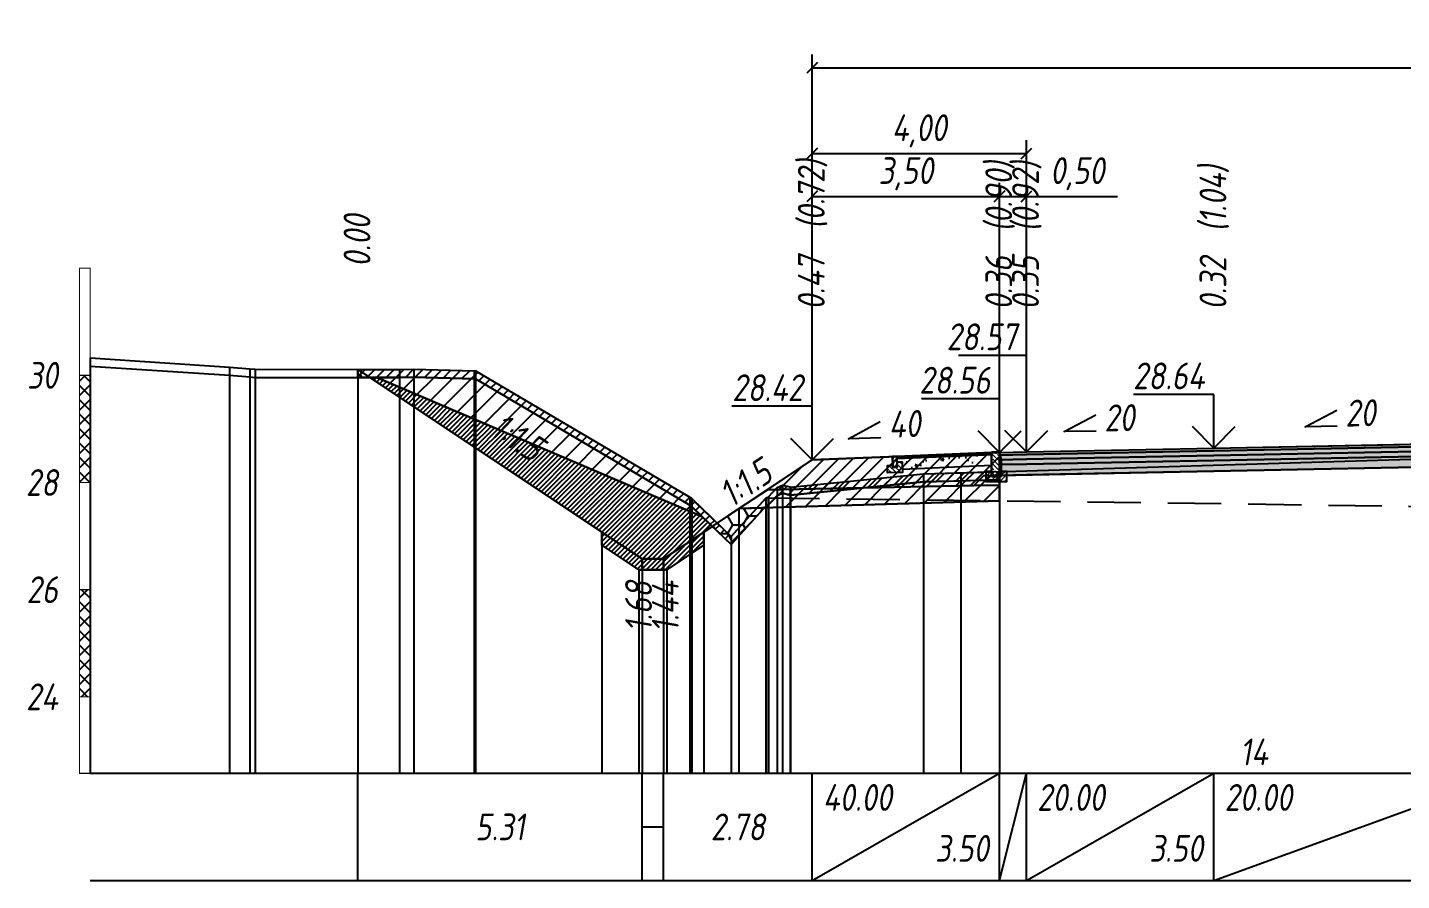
# Model space of a CAD drawing. Extents: x -717 to 1451, y -133302 to 233.
# Drawn here: x -328.8 to -200.5, y -108583.1 to -108503.5 of the extents above; entities that cross this region are included whole.
import ezdxf
from ezdxf.enums import TextEntityAlignment as Align

# ---------------------------------------------------------------- set-up
doc = ezdxf.new("R2010")
doc.units = 0
doc.linetypes.add('штриховая', pattern=[0.75, 0.5, -0.25])
for name, color, linetype in [('Интерполированный поперечник', 2, 'Continuous'), ('КОД_399', 252, 'Continuous'), ('Код_514', 1, 'Continuous'), ('Контур_0', 7, 'Continuous'), ('Контур_2521', 7, 'Continuous'), ('Контур_2564', 7, 'Continuous'), ('Контур_2660', 7, 'Continuous'), ('Контур_2665', 7, 'Continuous'), ('Контур_400', 7, 'Continuous'), ('Контур_508', 7, 'Continuous'), ('Контур_512', 7, 'Continuous'), ('Контур_513', 7, 'Continuous'), ('Контур_818', 7, 'Continuous'), ('Красный поперечник', 1, 'Continuous'), ('Линейка абсолютных высот', 7, 'Continuous'), ('Объём_2501', 7, 'Continuous'), ('Объём_2564', 7, 'Continuous'), ('Объём_2650', 7, 'Continuous'), ('Объём_2660', 7, 'Continuous'), ('Объём_2661', 7, 'Continuous'), ('Объём_2663', 7, 'Continuous'), ('Объём_2664', 7, 'Continuous'), ('Объём_2665', 7, 'Continuous'), ('Объём_2666', 7, 'Continuous'), ('Откосы', 7, 'Continuous'), ('Отметки покрытия', 7, 'Continuous'), ('Рабочие отметки', 7, 'Continuous'), ('Рабочие отметки доп.', 7, 'Continuous'), ('Слои выравнивания', 7, 'Continuous'), ('Таблица', 7, 'Continuous'), ('Уклоны проезжей части', 7, 'Continuous'), ('Черный поперечник', 3, 'Continuous')]:
    doc.layers.add(name, color=color, linetype=linetype)
for name, color, linetype, true_color in [('Контур_2540', 2, 'Continuous', 0xffff00), ('Контур_2560', 2, 'Continuous', 0xffff00), ('Контур_2561', 7, 'Continuous', 0xff8040), ('Контур_2562', 3, 'Continuous', 0x00ff00), ('Контур_2563', 7, 'Continuous', 0xff8000), ('Контур_2570', 7, 'Continuous', 0x80ff00), ('Контур_2583', 3, 'Continuous', 0x00ff00), ('Контур_2584', 3, 'Continuous', 0x00ff00), ('Контур_2725', 7, 'Continuous', 0x323232), ('Контур_2736', 4, 'Continuous', 0x00ffff), ('Контур_2737', 4, 'Continuous', 0x00ffff), ('Контур_2738', 4, 'Continuous', 0x00ffff), ('Контур_2739', 4, 'Continuous', 0x00ffff), ('Контур_2741', 4, 'Continuous', 0x00ffff), ('Контур_2742', 4, 'Continuous', 0x00ffff), ('Контур_2743', 4, 'Continuous', 0x00ffff), ('Контур_2744', 7, 'Continuous', 0xa4ffff), ('Контур_2745', 7, 'Continuous', 0xa4ffff), ('Контур_2747', 4, 'Continuous', 0x00ffff), ('Контур_2748', 4, 'Continuous', 0x00ffff), ('Контур_2749', 4, 'Continuous', 0x00ffff), ('Контур_2750', 4, 'Continuous', 0x00ffff), ('Контур_2751', 4, 'Continuous', 0x00ffff), ('Контур_2752', 4, 'Continuous', 0x00ffff), ('Контур_2760', 7, 'Continuous', 0x323232), ('Контур_2761', 7, 'Continuous', 0x323232), ('Контур_2762', 7, 'Continuous', 0x323232), ('Контур_2763', 7, 'Continuous', 0x323232), ('Контур_402', 7, 'Continuous', 0xff6464), ('Контур_703', 4, 'Continuous', 0x00ffff), ('Контур_705', 4, 'Continuous', 0x00ffff), ('Контур_707', 4, 'Continuous', 0x00ffff), ('Контур_720', 131, 'Continuous', 0xaaffff), ('Объём_2520', 7, 'Continuous', 0x80ffff), ('Объём_2540', 2, 'Continuous', 0xffff00), ('Объём_2560', 2, 'Continuous', 0xffff00), ('Объём_2561', 7, 'Continuous', 0xff8040), ('Объём_2562', 3, 'Continuous', 0x00ff00), ('Объём_2563', 7, 'Continuous', 0xff8000), ('Объём_2570', 7, 'Continuous', 0x80ff00), ('Объём_2583', 3, 'Continuous', 0x00ff00), ('Объём_2584', 3, 'Continuous', 0x00ff00), ('Объём_2594', 3, 'Continuous', 0x00ff00), ('Объём_2598', 3, 'Continuous', 0x00ff00), ('Объём_2600', 7, 'Continuous', 0x808000), ('Объём_2620', 2, 'Continuous', 0xffff00), ('Объём_2746', 2, 'Continuous', 0xffff00)]:
    doc.layers.add(name, color=color, linetype=linetype, true_color=true_color)
doc.styles.get("Standard").update_dxf_attribs({"font": 'txt', "height": 2.5})
doc.styles.add('М', font='romand.shx', dxfattribs={"width": 0.8, "oblique": 10, "height": 2.5})
doc.dimstyles.new('ISO-25', dxfattribs={"dimtxt": 2.5, "dimasz": 2.5, "dimexe": 1.25, "dimexo": 0.625, "dimtad": 1, "dimtxsty": 'Standard', "dimcen": 2.5, "dimadec": 0, "dimazin": 0, "dimtfac": 1, "dimtmove": 0, "dimatfit": 3, "dimfxl": 1, "dimarcsym": 0})
pattern_1 = [(45.0000013, (-402.9053, 64.8836), (-0.6735192404, 0.673519211), []), (135.0000003, (-402.9053, 64.8836), (-0.673519222, -0.67351923), [])]
pattern_2 = [(45, (-402.9053, 64.8836), (-0.898025612, 0.898025612), [])]
pattern_3 = [(0, (-402.9053, 64.8836), (1.42875, 0.8248891935), [0.9525, -1.905]), (120, (-402.9053, 64.8836), (-1.428749997, 0.824889199), [0.9525, -1.905]), (60, (-402.9053, 64.8836), (3e-09, 1.6497783924), [-1.905, 0.9525])]

# ---------------------------------------------------------------- blocks, each defined once
blk = doc.blocks.new('_Oblique')
at = {"color": 0, "linetype": 'ByBlock', "lineweight": -2}
blk.add_line((-0.5, -0.5), (0.5, 0.5), dxfattribs=at)
blk = doc.blocks.new('*D2209')
at = {"color": 0, "lineweight": -2, "transparency": 16777216}
for p, q in [((-255.49, -108543.3), (-255.49, -108518.03)), ((-237.99, -108542.6), (-237.99, -108518.03)), ((-255.49, -108519.28), (-237.99, -108519.28))]:
    blk.add_line(p, q, dxfattribs=at)
at = {"layer": 'Defpoints', "color": 0, "transparency": 16777216}
for p in [(-237.99, -108519.28), (-237.99, -108543.23), (-255.49, -108543.93)]:
    blk.add_point(p, dxfattribs=at)
at = {"color": 0, "lineweight": -2, "transparency": 16777216, "rotation": 180}
blk.add_blockref('_Oblique', (-255.49, -108519.28), dxfattribs=at)
at = {"color": 0, "lineweight": -2, "transparency": 16777216}
blk.add_blockref('_Oblique', (-237.99, -108519.28), dxfattribs=at)
at = {"color": 0, "transparency": 16777216, "insert": (-246.74, -108517.17), "char_height": 2.5, "width": 9.5833, "attachment_point": 5, "style": 'М'}
blk.add_mtext('3,50', dxfattribs=at)
blk = doc.blocks.new('*D2211')
at = {"color": 0, "lineweight": -2, "transparency": 16777216}
for p, q in [((-237.99, -108542.6), (-237.99, -108518.03)), ((-235.49, -108542.55), (-235.49, -108518.03)), ((-237.99, -108519.28), (-235.49, -108519.28)), ((-235.49, -108519.28), (-226.97, -108519.28))]:
    blk.add_line(p, q, dxfattribs=at)
at = {"layer": 'Defpoints', "color": 0, "transparency": 16777216}
for p in [(-235.49, -108519.28), (-237.99, -108543.23), (-235.49, -108543.18)]:
    blk.add_point(p, dxfattribs=at)
at = {"color": 0, "lineweight": -2, "transparency": 16777216, "rotation": 180}
blk.add_blockref('_Oblique', (-237.99, -108519.28), dxfattribs=at)
at = {"color": 0, "lineweight": -2, "transparency": 16777216}
blk.add_blockref('_Oblique', (-235.49, -108519.28), dxfattribs=at)
at = {"color": 0, "transparency": 16777216, "insert": (-230.73, -108517.17), "char_height": 2.5, "width": 9.1667, "attachment_point": 5, "style": 'М'}
blk.add_mtext('0,50', dxfattribs=at)
blk = doc.blocks.new('*D2214')
at = {"color": 0, "lineweight": -2, "transparency": 16777216}
for p, q in [((-255.49, -108543.3), (-255.49, -108514.03)), ((-235.49, -108542.55), (-235.49, -108514.03)), ((-255.49, -108515.28), (-235.49, -108515.28))]:
    blk.add_line(p, q, dxfattribs=at)
at = {"layer": 'Defpoints', "color": 0, "transparency": 16777216}
for p in [(-235.49, -108515.28), (-235.49, -108543.18), (-255.49, -108543.93)]:
    blk.add_point(p, dxfattribs=at)
at = {"color": 0, "lineweight": -2, "transparency": 16777216, "rotation": 180}
blk.add_blockref('_Oblique', (-255.49, -108515.28), dxfattribs=at)
at = {"color": 0, "lineweight": -2, "transparency": 16777216}
blk.add_blockref('_Oblique', (-235.49, -108515.28), dxfattribs=at)
at = {"color": 0, "transparency": 16777216, "insert": (-245.49, -108513.17), "char_height": 2.5, "width": 9.1667, "attachment_point": 5, "style": 'М'}
blk.add_mtext('4,00', dxfattribs=at)
blk = doc.blocks.new('*D2215')
at = {"color": 0, "lineweight": -2, "transparency": 16777216}
for p, q in [((-255.49, -108543.3), (-255.49, -108506.03)), ((-125.49, -108543.3), (-125.49, -108506.03)), ((-255.49, -108507.28), (-125.49, -108507.28))]:
    blk.add_line(p, q, dxfattribs=at)
at = {"layer": 'Defpoints', "color": 0, "transparency": 16777216}
for p in [(-125.49, -108507.28), (-255.49, -108543.93), (-125.49, -108543.93)]:
    blk.add_point(p, dxfattribs=at)
at = {"color": 0, "lineweight": -2, "transparency": 16777216, "rotation": 180}
blk.add_blockref('_Oblique', (-255.49, -108507.28), dxfattribs=at)
at = {"color": 0, "lineweight": -2, "transparency": 16777216}
blk.add_blockref('_Oblique', (-125.49, -108507.28), dxfattribs=at)
at = {"color": 0, "transparency": 16777216, "insert": (-190.49, -108505.17), "char_height": 2.5, "width": 11.6667, "attachment_point": 5, "style": 'М'}
blk.add_mtext('26,00', dxfattribs=at)
blk = doc.blocks.new('Тротуар1')
at = {"linetype": 'Continuous', "lineweight": 13}
h = blk.add_hatch(dxfattribs=at)
h.set_pattern_fill('ANSI35', scale=5, angle=90)
h.set_pattern_definition([(135, (-1541.6927, -4801.9416), (-0.88388348, -0.88388348), []), (135, (-1541.6927, -4801.0577), (-0.88388348, -0.88388348), [1.5625, -0.3125, 0, -0.3125])])
h.paths.add_polyline_path([(-16.72, -1.24), (-17.72, -1.24), (-17.72, -2.24), (-18.52, -2.24), (-18.52, -1.85), (-19.52, -1.89), (-19.52, -3.24), (-16.72, -3.24)])
h = blk.add_hatch(dxfattribs=at)
h.set_pattern_fill('ANSI35', scale=5)
h.set_pattern_definition([(45, (-1541.6927, -4800.4416), (-0.88388348, 0.88388348), []), (45, (-1540.8088, -4800.4416), (-0.88388348, 0.88388348), [1.5625, -0.3125, 0, -0.3125])])
h.paths.add_polyline_path([(-17.72, -0.24), (-18.52, -0.24), (-18.52, -2.24), (-17.72, -2.24)])
at = {"linetype": 'Continuous'}
h = blk.add_hatch(dxfattribs=at)
h.set_pattern_fill('ANSI31', color=256, scale=15, angle=45, style=0)
h.set_pattern_definition([(90, (-1932.1888, -4954.235), (-1.875, 3e-16), [])])
h.paths.add_polyline_path([(0, 0), (-17.72, -0.24), (-17.71, -0.63), (-11.04, -0.58), (0, -0.4)])
at = {"layer": 'КОД_399'}
h = blk.add_hatch(dxfattribs=at)
h.set_pattern_fill('AR-CONC', scale=0.7, angle=45, style=0)
h.set_pattern_definition([(95, (-1932.189, -4954.235), (3.860864, 3.2396496), [0.525, -5.775]), (40, (-1932.189, -4954.235), (-4.409945, 3.036377), [0.42, -4.62]), (145.45144, (-1931.867, -4953.965), (-0.549081, 6.2760265), [0.4461813, -4.907995]), (91.1842, (-1933.179, -4953.245), (6.101854, 4.4632964), [0.7875, -8.6625]), (141.63564, (-1932.67, -4952.873), (-0.1953, 9.447982), [0.669272, -7.361996]), (36.18416, (-1933.179, -4953.245), (-0.1953, 9.447982), [0.63, -6.93]), (66, (-1932.4363, -4952.9975), (4.947401, 0.9616773), [0.525, -5.775]), (11, (-1932.4363, -4952.9975), (-2.38496, 4.793659), [0.42, -4.62]), (116.45144, (-1932.024, -4952.9174), (2.562441, 5.7553363), [0.4461813, -4.907995]), (82.5, (-1932.1888, -4954.235), (-1.5875523, 1.7079287), [0, -4.564, 0, -4.69, 0, -4.6375]), (52.5, (-1932.1888, -4954.235), (-0.6501106, 3.2543661), [0, -2.674, 0, -4.459, 0, -1.7675]), (12.5, (-1933.2926, -4955.3388), (2.7539272, 2.5306453), [0, -1.75, 0, -5.46, 0, -7.245]), (2.5, (-1933.7876, -4955.8337), (2.3911299, 3.3821186), [0, -2.275, 0, -3.626, 0, -5.145])])
h.paths.add_polyline_path([(0, -0.4), (-17.71, -0.63), (-17.72, -1.24), (-16.71, -1.24), (-16.72, -2.62), (-0.07, -2.41)])
at = {"linetype": 'Continuous'}
blk.add_lwpolyline([(-17.72, -1.24), (-16.72, -1.24), (-16.72, -3.24), (-19.52, -3.24), (-19.52, -1.89), (-18.52, -1.85)], dxfattribs=at)
at = {"color": 7, "lineweight": 30}
for points in [[(-18.52, -0.24), (-18.52, -2.24), (-17.72, -2.24), (-17.72, -0.24), (-18.52, -0.24)], [(-8.6, -0.53), (0, -0.4)]]:
    blk.add_lwpolyline(points, dxfattribs=at)
for points in [[(0, 0), (-17.72, -0.24), (-17.72, -0.63), (0, -0.4)], [(0, -0.4), (-17.71, -0.63), (-17.72, -1.24), (-16.71, -1.24), (-16.72, -2.62), (-0.07, -2.39)]]:
    blk.add_lwpolyline(points, close=True)
blk = doc.blocks.new('БР100.30.18')
at = {"linetype": 'Continuous', "lineweight": 13}
h = blk.add_hatch(dxfattribs=at)
h.set_pattern_fill('ANSI35', scale=5)
h.set_pattern_definition([(45, (-1504.996, -4799.2297), (-0.88388348, 0.88388348), []), (45, (-1504.1121, -4799.2297), (-0.88388348, 0.88388348), [1.5625, -0.3125, 0, -0.3125])])
h.paths.add_polyline_path([(0.3, 3.47), (1.8, 3.47), (1.8, -1.03), (0, -1.03), (0, 1.97)])
h = blk.add_hatch(dxfattribs=at)
h.set_pattern_fill('ANSI35', scale=5, angle=90)
h.set_pattern_definition([(135, (-1504.996, -4800.7297), (-0.88388348, -0.88388348), []), (135, (-1504.996, -4799.8458), (-0.88388348, -0.88388348), [1.5625, -0.3125, 0, -0.3125])])
h.paths.add_polyline_path([(-1, -0.03), (0, -0.03), (0, -1.03), (1.8, -1.03), (1.8, -0.03), (2.8, -0.03), (2.8, -2.03), (-1, -2.03)])
at = {"color": 7, "lineweight": 30}
blk.add_lwpolyline([(1.8, -1.03), (0, -1.03), (0, 1.97), (0.3, 3.47), (1.8, 3.47)], close=True, dxfattribs=at)
at = {"linetype": 'Continuous'}
blk.add_lwpolyline([(0, -0.03), (-1, -0.03), (-1, -2.03), (2.8, -2.03), (2.8, -0.03), (1.8, -0.03)], dxfattribs=at)

msp = doc.modelspace()

# ---------------------------------------------------------------- hatches: boundary and pattern name
at = {"layer": 'Линейка абсолютных высот'}
h = msp.add_hatch(dxfattribs=at)
h.set_pattern_fill('ANSI37', scale=0.3, style=0)
h.set_pattern_definition(pattern_1)
h.paths.add_polyline_path([(-322.905, -108545.981), (-322.905, -108535.981), (-323.905, -108535.981), (-323.905, -108545.981)])
h = msp.add_hatch(dxfattribs=at)
h.set_pattern_fill('ANSI37', scale=0.3, style=0)
h.set_pattern_definition(pattern_1)
h.paths.add_polyline_path([(-322.905, -108565.981), (-322.905, -108555.981), (-323.905, -108555.981), (-323.905, -108565.981)])
at = {"layer": 'Объём_2563'}
h = msp.add_hatch(dxfattribs=at)
h.set_pattern_fill('ANSI31', color=256, scale=0.3)
h.set_pattern_definition([(45, (-402.9053, 64.8836), (-0.673519209, 0.673519209), [])])
h.paths.add_polyline_path([(-255.494, -108543.866), (-237.994, -108543.166), (-237.994, -108545.316), (-239.494, -108545.346), (-240.413, -108546.265), (-259.67, -108546.65)])
at = {"layer": 'Объём_2570'}
h = msp.add_hatch(dxfattribs=at)
h.set_pattern_fill('ANSI31', color=256, scale=0.2)
h.set_pattern_definition([(45, (-402.9053, 64.8836), (-0.449012806, 0.449012806), [])])
h.paths.add_polyline_path([(-237.994, -108545.766), (-245.092, -108545.929), (-257.522, -108547.172), (-257.537, -108547.148), (-258.277, -108546.973), (-258.746, -108547.189), (-259.583, -108548.075), (-259.799, -108548.171), (-263.063, -108551.756), (-266.911, -108548.097), (-286.921, -108536.312), (-287.055, -108536.316), (-292.682, -108536.163), (-294.032, -108536.179), (-297.905, -108536.176), (-297.905, -108535.426), (-294.032, -108535.429), (-292.682, -108535.413), (-287.055, -108535.566), (-286.921, -108535.562), (-266.911, -108547.347), (-263.063, -108551.006), (-259.799, -108547.421), (-259.583, -108547.325), (-258.746, -108546.439), (-258.277, -108546.223), (-257.537, -108546.398), (-257.522, -108546.422), (-245.092, -108545.179), (-237.994, -108544.963)])
at = {"layer": 'Объём_2600'}
h = msp.add_hatch(dxfattribs=at)
h.set_pattern_fill('HONEY', color=5, scale=0.3)
h.set_pattern_definition(pattern_3)
h.paths.add_polyline_path([(-297.905, -108536.176), (-297.905, -108535.426), (-296.779, -108536.177)])
h = msp.add_hatch(dxfattribs=at)
h.set_pattern_fill('ANSI31', color=6, scale=0.4)
h.set_pattern_definition(pattern_2)
h.paths.add_polyline_path([(-265.789, -108549.153), (-296.147, -108536.177), (-294.032, -108536.179), (-292.682, -108536.163), (-287.055, -108536.316), (-286.921, -108536.312), (-266.911, -108548.097)])
h = msp.add_hatch(dxfattribs=at)
h.set_pattern_fill('ANSI31', color=6, scale=0.4)
h.set_pattern_definition(pattern_2)
h.paths.add_polyline_path([(-237.994, -108547.691), (-259.968, -108548.35), (-259.799, -108548.171), (-259.583, -108548.075), (-258.746, -108547.189), (-258.277, -108546.973), (-257.537, -108547.148), (-257.522, -108547.172), (-245.092, -108545.929), (-237.994, -108545.712)])
h = msp.add_hatch(dxfattribs=at)
h.set_pattern_fill('HONEY', color=5, scale=0.3)
h.set_pattern_definition(pattern_3)
h.paths.add_polyline_path([(-262.327, -108548.421), (-259.968, -108548.35), (-263.063, -108551.756), (-264.808, -108550.076)])
at = {"layer": 'Объём_2620'}
h = msp.add_hatch(dxfattribs=at)
h.set_pattern_fill('ANSI31', color=2, scale=0.1)
h.set_pattern_definition([(45, (-402.90532, 64.8836), (-0.224506403, 0.224506403), [])])
h.paths.add_polyline_path([(-269.067, -108554.116), (-271.672, -108554.116), (-275.12, -108551.818), (-275.12, -108550.616), (-296.779, -108536.177), (-296.147, -108536.177), (-265.789, -108549.153), (-264.808, -108550.076), (-265.62, -108550.616), (-265.62, -108551.818)])
at = {"layer": 'Слои выравнивания'}
for color, points in [(2, [(-237.994, -108543.166), (-235.494, -108543.116), (-217.994, -108542.766), (-191.427, -108542.235), (-190.494, -108542.216), (-190.494, -108542.466), (-191.427, -108542.485), (-217.994, -108543.016), (-235.494, -108543.366), (-237.994, -108543.416)]), (3, [(-237.994, -108543.416), (-235.494, -108543.366), (-217.994, -108543.016), (-191.427, -108542.485), (-190.494, -108542.466), (-190.494, -108542.916), (-191.427, -108542.935), (-217.994, -108543.466), (-235.494, -108543.816), (-237.994, -108543.866)]), (4, [(-237.994, -108543.866), (-235.494, -108543.816), (-217.994, -108543.466), (-191.427, -108542.935), (-190.494, -108542.916), (-190.494, -108543.366), (-191.427, -108543.385), (-217.994, -108543.916), (-235.494, -108544.266), (-237.994, -108544.316)]), (5, [(-237.994, -108544.316), (-235.494, -108544.266), (-217.994, -108543.916), (-191.427, -108543.385), (-190.494, -108543.366), (-190.494, -108544.366), (-191.427, -108544.385), (-217.994, -108544.916), (-235.494, -108545.266), (-237.994, -108545.316)])]:
    msp.add_hatch(color=color, dxfattribs=at).paths.add_polyline_path(points)

# ---------------------------------------------------------------- linework, layer by layer
at = {"layer": 'Интерполированный поперечник', "linetype": 'штриховая', "ltscale": 10, "flags": 128}
msp.add_lwpolyline([(-259.797, -108547.396), (-111.547, -108549.336)], dxfattribs=at)
at = {"layer": 'Код_514'}
for p, q in [((-297.905, -108583.116), (-297.905, -108573.116)), ((-271.37, -108583.116), (-271.37, -108573.116)), ((-269.37, -108583.116), (-269.37, -108573.116)), ((-255.494, -108583.116), (-255.494, -108573.116)), ((-255.494, -108583.116), (-237.994, -108573.116)), ((-237.994, -108583.116), (-237.994, -108573.116)), ((-237.994, -108583.116), (-235.494, -108573.116)), ((-235.494, -108583.116), (-235.494, -108573.116)), ((-235.494, -108583.116), (-217.994, -108573.116)), ((-217.994, -108583.116), (-217.994, -108573.116)), ((-217.994, -108583.116), (-190.494, -108573.116)), ((-271.37, -108578.116), (-269.37, -108578.116))]:
    msp.add_line(p, q, dxfattribs=at)
at = {"layer": 'Контур_0', "flags": 128}
for points in [[(-255.494, -108543.866), (-264.348, -108549.769), (-264.348, -108549.769), (-264.348, -108549.769), (-264.348, -108549.769), (-264.348, -108549.769), (-264.348, -108549.769), (-264.348, -108549.769), (-264.348, -108549.769), (-264.348, -108549.769), (-264.348, -108549.769), (-264.348, -108549.769), (-264.348, -108549.769), (-264.348, -108549.769), (-264.348, -108549.769), (-269.37, -108553.116), (-271.37, -108553.116), (-297.905, -108535.426), (-297.905, -108535.426), (-297.905, -108535.426), (-297.905, -108535.426), (-297.905, -108535.426), (-297.905, -108535.426), (-297.905, -108535.426), (-297.905, -108535.426), (-297.905, -108535.426), (-297.905, -108535.426), (-297.905, -108535.426), (-297.905, -108535.426), (-297.905, -108535.426)], [(-255.494, -108543.866), (-264.348, -108549.769), (-264.348, -108549.769), (-264.348, -108549.769), (-264.348, -108549.769), (-264.348, -108549.769), (-264.348, -108549.769), (-264.348, -108549.769), (-264.348, -108549.769), (-264.348, -108549.769), (-264.348, -108549.769), (-264.348, -108549.769), (-264.348, -108549.769), (-264.348, -108549.769), (-264.348, -108549.769), (-269.37, -108553.116)], [(-259.67, -108546.65), (-240.413, -108546.265), (-239.494, -108545.346), (-237.994, -108545.316)], [(-239.494, -108545.346), (-237.994, -108545.316), (-237.994, -108546.216), (-240.413, -108546.265), (-239.494, -108545.346), (-239.494, -108545.346)]]:
    msp.add_lwpolyline(points, dxfattribs=at)
at = {"layer": 'Контур_2521', "color": 250, "flags": 128}
msp.add_lwpolyline([(-239.953, -108545.805), (-237.994, -108545.766)], dxfattribs=at)
at = {"layer": 'Контур_2540', "flags": 128}
msp.add_lwpolyline([(-240.413, -108546.265), (-237.994, -108546.216), (-237.994, -108547.691), (-262.327, -108548.421), (-259.67, -108546.65), (-240.413, -108546.265), (-240.413, -108546.265)], dxfattribs=at)
at = {"layer": 'Контур_2560', "flags": 128}
msp.add_lwpolyline([(-255.494, -108543.866), (-255.494, -108543.866), (-255.494, -108543.866), (-237.994, -108543.166)], dxfattribs=at)
at = {"layer": 'Контур_2561', "flags": 128}
msp.add_lwpolyline([(-237.994, -108543.166), (-237.994, -108543.166), (-255.494, -108543.866), (-255.494, -108543.866), (-237.994, -108543.166)], dxfattribs=at)
at = {"layer": 'Контур_2562', "flags": 128}
msp.add_lwpolyline([(-255.494, -108543.866), (-255.494, -108543.866), (-255.494, -108543.866), (-255.494, -108543.866), (-255.494, -108543.866)], dxfattribs=at)
at = {"layer": 'Контур_2563', "flags": 128}
msp.add_lwpolyline([(-255.494, -108543.866), (-237.994, -108543.166), (-237.994, -108545.316), (-239.494, -108545.346), (-240.413, -108546.265), (-259.67, -108546.65), (-255.494, -108543.866), (-255.494, -108543.866)], dxfattribs=at)
at = {"layer": 'Контур_2564', "flags": 128}
msp.add_lwpolyline([(-255.494, -108543.866), (-237.994, -108543.166)], dxfattribs=at)
at = {"layer": 'Контур_2570', "flags": 128}
msp.add_lwpolyline([(-322.905, -108535.11), (-309.894, -108535.97), (-307.997, -108536.124), (-307.482, -108536.169), (-294.032, -108536.179), (-292.682, -108536.163), (-287.055, -108536.316), (-286.921, -108536.312), (-266.911, -108548.097), (-266.761, -108548.199), (-266.737, -108548.219), (-263.063, -108551.756), (-259.833, -108548.202), (-259.799, -108548.171), (-259.799, -108548.171), (-259.583, -108548.075), (-258.746, -108547.189), (-258.277, -108546.973), (-257.537, -108547.148), (-257.522, -108547.172), (-245.092, -108545.929), (-241.62, -108545.823), (-237.994, -108545.712)], dxfattribs=at)
at = {"layer": 'Контур_2583', "flags": 128}
for points in [[(-271.672, -108554.116), (-271.37, -108554.116), (-271.37, -108553.116), (-275.12, -108550.616), (-275.12, -108551.818), (-271.672, -108554.116)], [(-265.62, -108551.818), (-265.62, -108550.616), (-269.37, -108553.116), (-269.37, -108554.116), (-269.067, -108554.116), (-265.62, -108551.818)]]:
    msp.add_lwpolyline(points, dxfattribs=at)
at = {"layer": 'Контур_2584', "flags": 128}
msp.add_lwpolyline([(-269.37, -108554.116), (-269.37, -108553.116), (-271.37, -108553.116), (-271.37, -108554.116), (-269.37, -108554.116)], dxfattribs=at)
at = {"layer": 'Контур_2660', "flags": 128}
msp.add_lwpolyline([(-262.327, -108548.421), (-237.994, -108547.691)], dxfattribs=at)
at = {"layer": 'Контур_2665', "flags": 128}
msp.add_lwpolyline([(-255.494, -108543.866), (-255.494, -108543.866)], dxfattribs=at)
at = {"layer": 'Контур_2725', "flags": 128}
msp.add_lwpolyline([(-237.994, -108545.316), (-235.494, -108545.266), (-217.994, -108544.916), (-191.427, -108544.385), (-190.494, -108544.366), (-162.994, -108544.916), (-145.494, -108545.266), (-142.994, -108545.316)], dxfattribs=at)
at = {"layer": 'Контур_2736', "flags": 128}
for points in [[(-255.494, -108543.866), (-264.348, -108549.769)], [(-264.348, -108549.769), (-269.37, -108553.116)]]:
    msp.add_lwpolyline(points, dxfattribs=at)
at = {"layer": 'Контур_2737', "flags": 128}
msp.add_lwpolyline([(-264.348, -108549.769), (-264.348, -108549.769)], dxfattribs=at)
at = {"layer": 'Контур_2738', "flags": 128}
msp.add_lwpolyline([(-264.348, -108549.769), (-264.348, -108549.769)], dxfattribs=at)
at = {"layer": 'Контур_2739', "flags": 128}
msp.add_lwpolyline([(-264.348, -108549.769), (-264.348, -108549.769)], dxfattribs=at)
at = {"layer": 'Контур_2741', "flags": 128}
msp.add_lwpolyline([(-297.905, -108535.426), (-297.905, -108535.426)], dxfattribs=at)
at = {"layer": 'Контур_2742', "flags": 128}
msp.add_lwpolyline([(-297.905, -108535.426), (-297.905, -108535.426)], dxfattribs=at)
at = {"layer": 'Контур_2743', "flags": 128}
msp.add_lwpolyline([(-297.905, -108535.426), (-297.905, -108535.426)], dxfattribs=at)
at = {"layer": 'Контур_2744', "flags": 128}
msp.add_lwpolyline([(-297.905, -108535.426), (-297.905, -108535.426)], dxfattribs=at)
msp.add_lwpolyline([(-297.905, -108535.426), (-297.905, -108535.426)], dxfattribs=at)
msp.add_lwpolyline([(-297.905, -108535.426), (-297.905, -108535.426)], dxfattribs=at)
msp.add_lwpolyline([(-297.905, -108535.426), (-297.905, -108535.426)], dxfattribs=at)
msp.add_lwpolyline([(-297.905, -108535.426), (-297.905, -108535.426)], dxfattribs=at)
msp.add_lwpolyline([(-297.905, -108535.426), (-297.905, -108535.426)], dxfattribs=at)
at = {"layer": 'Контур_2745', "flags": 128}
msp.add_lwpolyline([(-264.348, -108549.769), (-264.348, -108549.769)], dxfattribs=at)
msp.add_lwpolyline([(-264.348, -108549.769), (-264.348, -108549.769)], dxfattribs=at)
msp.add_lwpolyline([(-264.348, -108549.769), (-264.348, -108549.769)], dxfattribs=at)
msp.add_lwpolyline([(-264.348, -108549.769), (-264.348, -108549.769)], dxfattribs=at)
msp.add_lwpolyline([(-264.348, -108549.769), (-264.348, -108549.769)], dxfattribs=at)
msp.add_lwpolyline([(-264.348, -108549.769), (-264.348, -108549.769)], dxfattribs=at)
at = {"layer": 'Контур_2747', "flags": 128}
msp.add_lwpolyline([(-264.348, -108549.769), (-264.348, -108549.769)], dxfattribs=at)
at = {"layer": 'Контур_2748', "flags": 128}
msp.add_lwpolyline([(-264.348, -108549.769), (-264.348, -108549.769)], dxfattribs=at)
at = {"layer": 'Контур_2749', "flags": 128}
msp.add_lwpolyline([(-264.348, -108549.769), (-264.348, -108549.769)], dxfattribs=at)
at = {"layer": 'Контур_2750', "flags": 128}
msp.add_lwpolyline([(-297.905, -108535.426), (-297.905, -108535.426)], dxfattribs=at)
at = {"layer": 'Контур_2751', "flags": 128}
msp.add_lwpolyline([(-297.905, -108535.426), (-297.905, -108535.426)], dxfattribs=at)
at = {"layer": 'Контур_2752', "flags": 128}
msp.add_lwpolyline([(-297.905, -108535.426), (-297.905, -108535.426)], dxfattribs=at)
at = {"layer": 'Контур_2760', "flags": 128}
msp.add_lwpolyline([(-237.994, -108543.166), (-235.494, -108543.116), (-217.994, -108542.766), (-191.427, -108542.235), (-190.494, -108542.216), (-162.994, -108542.766), (-145.494, -108543.116), (-142.994, -108543.166)], dxfattribs=at)
at = {"layer": 'Контур_2761', "flags": 128}
msp.add_lwpolyline([(-237.994, -108543.416), (-235.494, -108543.366), (-217.994, -108543.016), (-191.427, -108542.485), (-190.494, -108542.466), (-162.994, -108543.016), (-145.494, -108543.366), (-142.994, -108543.416)], dxfattribs=at)
at = {"layer": 'Контур_2762', "flags": 128}
msp.add_lwpolyline([(-237.994, -108543.866), (-235.494, -108543.816), (-217.994, -108543.466), (-191.427, -108542.935), (-190.494, -108542.916), (-162.994, -108543.466), (-145.494, -108543.816), (-142.994, -108543.866)], dxfattribs=at)
at = {"layer": 'Контур_2763', "flags": 128}
msp.add_lwpolyline([(-237.994, -108544.316), (-235.494, -108544.266), (-217.994, -108543.916), (-191.427, -108543.385), (-190.494, -108543.366), (-162.994, -108543.916), (-145.494, -108544.266), (-142.994, -108544.316)], dxfattribs=at)
at = {"layer": 'Контур_400', "flags": 128}
msp.add_lwpolyline([(-237.994, -108543.166), (-235.494, -108543.116), (-235.494, -108543.116), (-235.494, -108543.116), (-235.494, -108543.116), (-235.494, -108543.116), (-235.494, -108543.116), (-217.994, -108542.766), (-190.494, -108542.216)], dxfattribs=at)
at = {"layer": 'Контур_402', "flags": 128}
msp.add_lwpolyline([(-262.327, -108548.421), (-237.994, -108547.691), (-237.994, -108545.316), (-190.494, -108544.366), (-142.994, -108545.316), (-142.994, -108547.691), (-118.662, -108548.421)], dxfattribs=at)
at = {"layer": 'Контур_508', "flags": 128}
msp.add_lwpolyline([(-297.905, -108535.426), (-275.12, -108550.616), (-275.12, -108551.818), (-271.672, -108554.116), (-271.37, -108554.116), (-269.37, -108554.116), (-269.067, -108554.116), (-265.62, -108551.818), (-265.62, -108550.616), (-262.327, -108548.421), (-237.994, -108547.691), (-237.994, -108545.316), (-190.494, -108544.366)], dxfattribs=at)
at = {"layer": 'Контур_512', "flags": 128}
msp.add_lwpolyline([(-297.905, -108535.426), (-275.12, -108550.616), (-275.12, -108551.818), (-271.672, -108554.116), (-271.37, -108554.116), (-269.37, -108554.116), (-269.067, -108554.116), (-265.62, -108551.818), (-265.62, -108550.616), (-262.327, -108548.421), (-237.994, -108547.691)], dxfattribs=at)
at = {"layer": 'Контур_513', "flags": 128}
msp.add_lwpolyline([(-297.905, -108535.426), (-275.12, -108550.616), (-275.12, -108551.818), (-271.672, -108554.116), (-271.37, -108554.116), (-269.37, -108554.116), (-269.067, -108554.116), (-265.62, -108551.818), (-265.62, -108550.616), (-262.327, -108548.421), (-237.994, -108547.691), (-237.994, -108545.316), (-190.494, -108544.366)], dxfattribs=at)
at = {"layer": 'Контур_703', "flags": 128}
msp.add_lwpolyline([(-255.494, -108543.866), (-264.348, -108549.769)], dxfattribs=at)
at = {"layer": 'Контур_705', "flags": 128}
msp.add_lwpolyline([(-264.348, -108549.769), (-264.348, -108549.769)], dxfattribs=at)
at = {"layer": 'Контур_707', "flags": 128}
msp.add_lwpolyline([(-271.37, -108553.116), (-297.905, -108535.426)], dxfattribs=at)
at = {"layer": 'Контур_720', "flags": 128}
msp.add_lwpolyline([(-269.37, -108553.116), (-271.37, -108553.116)], dxfattribs=at)
at = {"layer": 'Контур_818', "flags": 128}
msp.add_lwpolyline([(-297.905, -108536.176), (-294.032, -108536.179), (-292.682, -108536.163), (-287.055, -108536.316), (-286.921, -108536.312), (-266.911, -108548.097), (-266.761, -108548.199), (-266.737, -108548.219), (-263.063, -108551.756), (-259.833, -108548.202), (-259.799, -108548.171), (-259.799, -108548.171), (-259.583, -108548.075), (-258.746, -108547.189), (-258.277, -108546.973), (-257.537, -108547.148), (-257.522, -108547.172), (-245.092, -108545.929), (-241.62, -108545.823), (-237.994, -108545.712)], dxfattribs=at)
at = {"layer": 'Красный поперечник'}
for p, q in [((-297.905, -108535.426), (-297.905, -108573.116)), ((-297.905, -108535.426), (-271.37, -108553.116)), ((-255.494, -108543.866), (-237.994, -108543.166)), ((-237.994, -108543.166), (-235.494, -108543.116)), ((-235.494, -108543.116), (-217.994, -108542.766)), ((-217.994, -108542.766), (-190.494, -108542.216)), ((-269.37, -108553.116), (-255.494, -108543.866)), ((-262.327, -108548.421), (-262.327, -108573.116)), ((-237.994, -108547.691), (-237.994, -108573.116)), ((-275.12, -108550.616), (-275.12, -108573.116)), ((-265.62, -108550.616), (-265.62, -108573.116)), ((-275.12, -108551.818), (-275.12, -108573.116)), ((-265.62, -108551.818), (-265.62, -108573.116)), ((-271.37, -108553.116), (-269.37, -108553.116)), ((-271.672, -108554.116), (-271.672, -108573.116)), ((-271.37, -108554.116), (-271.37, -108573.116)), ((-269.37, -108554.116), (-269.37, -108573.116)), ((-269.067, -108554.116), (-269.067, -108573.116))]:
    msp.add_line(p, q, dxfattribs=at)
at = {"layer": 'Линейка абсолютных высот', "color": 7, "const_width": 0.1, "flags": 128}
for points in [[(-322.905, -108535.981), (-322.905, -108525.981), (-323.905, -108525.981), (-323.905, -108535.981), (-322.905, -108535.981)], [(-322.905, -108545.981), (-322.905, -108535.981), (-323.905, -108535.981), (-323.905, -108545.981), (-322.905, -108545.981)], [(-322.905, -108555.981), (-322.905, -108545.981), (-323.905, -108545.981), (-323.905, -108555.981), (-322.905, -108555.981)], [(-322.905, -108565.981), (-322.905, -108555.981), (-323.905, -108555.981), (-323.905, -108565.981), (-322.905, -108565.981)], [(-322.905, -108573.116), (-322.905, -108565.981), (-323.905, -108565.981), (-323.905, -108573.116), (-322.905, -108573.116)]]:
    msp.add_lwpolyline(points, dxfattribs=at)
at = {"layer": 'Объём_2501', "flags": 128}
msp.add_lwpolyline([(-237.994, -108543.166), (-235.494, -108543.116), (-235.494, -108543.116), (-235.494, -108543.116), (-235.494, -108543.116), (-235.494, -108543.116), (-235.494, -108543.116), (-217.994, -108542.766), (-190.494, -108542.216)], dxfattribs=at)
at = {"layer": 'Объём_2520', "color": 250, "flags": 128}
msp.add_lwpolyline([(-239.494, -108545.346), (-237.994, -108545.316), (-237.994, -108546.216), (-240.413, -108546.265), (-239.494, -108545.346), (-239.494, -108545.346)], dxfattribs=at)
at = {"layer": 'Объём_2540', "flags": 128}
msp.add_lwpolyline([(-240.413, -108546.265), (-237.994, -108546.216), (-237.994, -108547.691), (-262.327, -108548.421), (-259.67, -108546.65), (-240.413, -108546.265), (-240.413, -108546.265)], dxfattribs=at)
at = {"layer": 'Объём_2560', "flags": 128}
msp.add_lwpolyline([(-255.494, -108543.866), (-255.494, -108543.866), (-255.494, -108543.866), (-237.994, -108543.166)], dxfattribs=at)
at = {"layer": 'Объём_2561', "flags": 128}
msp.add_lwpolyline([(-237.994, -108543.166), (-237.994, -108543.166), (-255.494, -108543.866), (-255.494, -108543.866), (-237.994, -108543.166)], dxfattribs=at)
at = {"layer": 'Объём_2562', "flags": 128}
msp.add_lwpolyline([(-255.494, -108543.866), (-255.494, -108543.866), (-255.494, -108543.866), (-255.494, -108543.866), (-255.494, -108543.866)], dxfattribs=at)
at = {"layer": 'Объём_2563', "color": 250, "flags": 128}
msp.add_lwpolyline([(-255.494, -108543.866), (-237.994, -108543.166), (-237.994, -108545.316), (-239.494, -108545.346), (-240.413, -108546.265), (-259.67, -108546.65), (-255.494, -108543.866), (-255.494, -108543.866)], dxfattribs=at)
at = {"layer": 'Объём_2564', "flags": 128}
msp.add_lwpolyline([(-255.494, -108543.866), (-237.994, -108543.166)], dxfattribs=at)
at = {"layer": 'Объём_2570', "flags": 128}
msp.add_lwpolyline([(-237.994, -108545.766), (-245.092, -108545.929), (-257.522, -108547.172), (-257.537, -108547.148), (-258.277, -108546.973), (-258.746, -108547.189), (-259.583, -108548.075), (-259.799, -108548.171), (-263.063, -108551.756), (-266.911, -108548.097), (-286.921, -108536.312), (-287.055, -108536.316), (-292.682, -108536.163), (-294.032, -108536.179), (-297.905, -108536.176), (-297.905, -108535.426), (-294.032, -108535.429), (-292.682, -108535.413), (-287.055, -108535.566), (-286.921, -108535.562), (-266.911, -108547.347), (-263.063, -108551.006), (-259.799, -108547.421), (-259.583, -108547.325), (-258.746, -108546.439), (-258.277, -108546.223), (-257.537, -108546.398), (-257.522, -108546.422), (-245.092, -108545.179), (-237.994, -108544.963), (-237.994, -108544.963), (-237.994, -108545.766), (-237.994, -108545.766), (-237.994, -108545.766)], dxfattribs=at)
at = {"layer": 'Объём_2583', "flags": 128}
for points in [[(-271.672, -108554.116), (-271.37, -108554.116), (-271.37, -108553.116), (-275.12, -108550.616), (-275.12, -108551.818), (-271.672, -108554.116)], [(-265.62, -108551.818), (-265.62, -108550.616), (-269.37, -108553.116), (-269.37, -108554.116), (-269.067, -108554.116), (-265.62, -108551.818)]]:
    msp.add_lwpolyline(points, dxfattribs=at)
at = {"layer": 'Объём_2584', "flags": 128}
msp.add_lwpolyline([(-269.37, -108554.116), (-269.37, -108553.116), (-271.37, -108553.116), (-271.37, -108554.116), (-269.37, -108554.116)], dxfattribs=at)
at = {"layer": 'Объём_2594', "flags": 128}
for points in [[(-271.37, -108553.116), (-275.12, -108550.616)], [(-265.62, -108550.616), (-269.37, -108553.116)]]:
    msp.add_lwpolyline(points, dxfattribs=at)
at = {"layer": 'Объём_2598', "flags": 128}
msp.add_lwpolyline([(-269.37, -108553.116), (-271.37, -108553.116)], dxfattribs=at)
at = {"layer": 'Объём_2600', "color": 5, "flags": 128}
for points in [[(-297.905, -108536.176), (-297.905, -108535.426), (-296.779, -108536.177), (-297.905, -108536.176), (-297.905, -108536.176)], [(-262.327, -108548.421), (-259.968, -108548.35), (-263.063, -108551.756), (-264.808, -108550.076), (-262.327, -108548.421), (-262.327, -108548.421)]]:
    msp.add_lwpolyline(points, dxfattribs=at)
at = {"layer": 'Объём_2620', "flags": 128}
msp.add_lwpolyline([(-269.067, -108554.116), (-271.672, -108554.116), (-275.12, -108551.818), (-275.12, -108550.616), (-296.779, -108536.177), (-296.147, -108536.177), (-265.789, -108549.153), (-264.808, -108550.076), (-265.62, -108550.616), (-265.62, -108551.818), (-269.067, -108554.116), (-269.067, -108554.116)], dxfattribs=at)
at = {"layer": 'Объём_2650', "color": 6, "flags": 128}
for points in [[(-265.789, -108549.153), (-296.147, -108536.177), (-294.032, -108536.179), (-292.682, -108536.163), (-287.055, -108536.316), (-286.921, -108536.312), (-266.911, -108548.097), (-265.789, -108549.153), (-265.789, -108549.153)], [(-237.994, -108547.691), (-259.968, -108548.35), (-259.799, -108548.171), (-259.583, -108548.075), (-258.746, -108547.189), (-258.277, -108546.973), (-257.537, -108547.148), (-257.522, -108547.172), (-245.092, -108545.929), (-237.994, -108545.712), (-237.994, -108547.691), (-237.994, -108547.691)]]:
    msp.add_lwpolyline(points, dxfattribs=at)
at = {"layer": 'Объём_2660', "flags": 128}
msp.add_lwpolyline([(-262.327, -108548.421), (-237.994, -108547.691)], dxfattribs=at)
at = {"layer": 'Объём_2661', "flags": 128}
msp.add_lwpolyline([(-255.494, -108543.866), (-264.348, -108549.769)], dxfattribs=at)
at = {"layer": 'Объём_2663', "flags": 128}
for points in [[(-271.37, -108553.116), (-297.905, -108535.426)], [(-264.348, -108549.769), (-269.37, -108553.116)]]:
    msp.add_lwpolyline(points, dxfattribs=at)
at = {"layer": 'Объём_2664', "flags": 128}
msp.add_lwpolyline([(-269.37, -108553.116), (-271.37, -108553.116)], dxfattribs=at)
at = {"layer": 'Объём_2665', "flags": 128}
msp.add_lwpolyline([(-255.494, -108543.866), (-255.494, -108543.866)], dxfattribs=at)
at = {"layer": 'Объём_2666', "flags": 128}
msp.add_lwpolyline([(-255.494, -108543.866), (-264.348, -108549.769)], dxfattribs=at)
at = {"layer": 'Объём_2746', "flags": 128}
for points in [[(-257.522, -108547.172), (-245.092, -108545.929), (-245.092, -108547.904), (-259.968, -108548.35), (-259.799, -108548.171), (-259.583, -108548.075), (-258.746, -108547.189), (-258.277, -108546.973), (-257.537, -108547.148), (-257.522, -108547.172), (-257.522, -108547.172)], [(-265.62, -108551.818), (-269.067, -108554.116), (-271.672, -108554.116), (-275.12, -108551.818), (-275.12, -108550.616), (-271.37, -108553.116), (-269.37, -108553.116), (-265.62, -108550.616), (-265.62, -108551.818), (-265.62, -108551.818)]]:
    msp.add_lwpolyline(points, dxfattribs=at)
at = {"layer": 'Откосы', "color": 1, "flags": 128}
for points in [[(-206.47, -108540.725), (-209.47, -108540.784), (-206.5, -108539.225)], [(-249.089, -108541.801), (-252.086, -108541.921), (-249.149, -108540.302)], [(-228.97, -108541.175), (-231.97, -108541.234), (-229, -108539.675)]]:
    msp.add_lwpolyline(points, dxfattribs=at)
at = {"layer": 'Отметки покрытия', "color": 1}
for p, q in [((-235.494, -108534.116), (-241.844, -108534.116)), ((-235.494, -108543.116), (-235.494, -108534.116)), ((-237.994, -108538.166), (-245.294, -108538.166)), ((-237.994, -108543.166), (-237.994, -108538.166)), ((-217.994, -108537.766), (-225.494, -108537.766)), ((-217.994, -108542.766), (-217.994, -108537.766)), ((-255.494, -108538.866), (-262.994, -108538.866)), ((-255.494, -108543.866), (-255.494, -108538.866)), ((-217.994, -108542.766), (-219.994, -108540.766)), ((-217.994, -108542.766), (-215.994, -108540.766)), ((-255.494, -108543.866), (-257.494, -108541.866)), ((-255.494, -108543.866), (-253.494, -108541.866)), ((-237.994, -108543.166), (-239.994, -108541.166)), ((-237.994, -108543.166), (-235.994, -108541.166)), ((-235.494, -108543.116), (-237.494, -108541.116)), ((-235.494, -108543.116), (-233.494, -108541.116))]:
    msp.add_line(p, q, dxfattribs=at)
at = {"layer": 'Слои выравнивания'}
msp.add_line((-237.994, -108543.166), (-237.994, -108573.116), dxfattribs=at)
at = {"layer": 'Слои выравнивания', "color": 2, "flags": 128}
msp.add_lwpolyline([(-237.994, -108543.166), (-235.494, -108543.116), (-217.994, -108542.766), (-191.427, -108542.235), (-190.494, -108542.216), (-190.494, -108542.466), (-191.427, -108542.485), (-217.994, -108543.016), (-235.494, -108543.366), (-237.994, -108543.416)], close=True, dxfattribs=at)
at = {"layer": 'Слои выравнивания', "color": 3, "flags": 128}
msp.add_lwpolyline([(-237.994, -108543.416), (-235.494, -108543.366), (-217.994, -108543.016), (-191.427, -108542.485), (-190.494, -108542.466), (-190.494, -108542.916), (-191.427, -108542.935), (-217.994, -108543.466), (-235.494, -108543.816), (-237.994, -108543.866)], close=True, dxfattribs=at)
at = {"layer": 'Слои выравнивания', "color": 4, "flags": 128}
msp.add_lwpolyline([(-237.994, -108543.866), (-235.494, -108543.816), (-217.994, -108543.466), (-191.427, -108542.935), (-190.494, -108542.916), (-190.494, -108543.366), (-191.427, -108543.385), (-217.994, -108543.916), (-235.494, -108544.266), (-237.994, -108544.316)], close=True, dxfattribs=at)
at = {"layer": 'Слои выравнивания', "color": 5, "flags": 128}
msp.add_lwpolyline([(-237.994, -108544.316), (-235.494, -108544.266), (-217.994, -108543.916), (-191.427, -108543.385), (-190.494, -108543.366), (-190.494, -108544.366), (-191.427, -108544.385), (-217.994, -108544.916), (-235.494, -108545.266), (-237.994, -108545.316)], close=True, dxfattribs=at)
at = {"layer": 'Таблица'}
for p, q in [((-322.905, -108573.116), (-80.134, -108573.116)), ((-322.905, -108583.116), (-80.134, -108583.116))]:
    msp.add_line(p, q, dxfattribs=at)
at = {"layer": 'Черный поперечник', "color": 7}
for p, q in [((-322.905, -108534.36), (-322.905, -108573.116)), ((-309.894, -108535.22), (-309.894, -108573.116)), ((-307.997, -108535.374), (-307.997, -108573.116)), ((-307.482, -108535.419), (-307.482, -108573.116)), ((-294.032, -108535.429), (-294.032, -108573.116)), ((-292.682, -108535.413), (-292.682, -108573.116)), ((-287.055, -108535.566), (-287.055, -108573.116)), ((-286.921, -108535.562), (-286.921, -108573.116)), ((-245.092, -108545.179), (-245.092, -108573.116)), ((-241.62, -108545.073), (-241.62, -108573.116)), ((-259.583, -108547.325), (-259.583, -108573.116)), ((-258.746, -108546.439), (-258.746, -108573.116)), ((-258.277, -108546.223), (-258.277, -108573.116)), ((-257.537, -108546.398), (-257.537, -108573.116)), ((-257.522, -108546.422), (-257.522, -108573.116)), ((-266.911, -108547.347), (-266.911, -108573.116)), ((-266.761, -108547.449), (-266.761, -108573.116)), ((-266.737, -108547.469), (-266.737, -108573.116)), ((-259.833, -108547.452), (-259.833, -108573.116)), ((-259.799, -108547.421), (-259.799, -108573.116)), ((-263.063, -108551.006), (-263.063, -108573.116))]:
    msp.add_line(p, q, dxfattribs=at)
at = {"layer": 'Черный поперечник', "flags": 128}
msp.add_lwpolyline([(-322.905, -108534.36), (-309.894, -108535.22), (-307.997, -108535.374), (-307.482, -108535.419), (-294.032, -108535.429), (-292.682, -108535.413), (-287.055, -108535.566), (-286.921, -108535.562), (-266.911, -108547.347), (-266.761, -108547.449), (-266.737, -108547.469), (-263.063, -108551.006), (-259.833, -108547.452), (-259.799, -108547.421), (-259.583, -108547.325), (-258.746, -108546.439), (-258.277, -108546.223), (-257.537, -108546.398), (-257.522, -108546.422), (-245.092, -108545.179), (-241.62, -108545.073), (-191.427, -108543.545)], dxfattribs=at)

# ---------------------------------------------------------------- block references
at = {"xscale": 0.4999999999999981, "yscale": 0.4999999999999981, "zscale": 0.4999999999999981, "rotation": 1.71443905944475}
msp.add_blockref('Тротуар1', (-238.744, -108543.167), dxfattribs=at)
at = {"lineweight": 18, "xscale": -0.5, "yscale": 0.5, "zscale": 0.5, "rotation": 0.05553677703885818}
msp.add_blockref('БР100.30.18', (-237.843, -108544.899), dxfattribs=at)

# ---------------------------------------------------------------- texts
at = {"layer": 'Код_514', "style": 'М', "oblique": 10, "width": 0.8}
for s, p in [('40.00', (-254.494, -108574.116)), ('20.00', (-234.494, -108574.116)), ('20.00', (-216.994, -108574.116))]:
    msp.add_text(s, height=2.5, dxfattribs=at).set_placement(p, align=Align.TOP_LEFT)
for s, p in [('5.31', (-284.637, -108578.116)), ('2.78', (-262.432, -108578.116))]:
    msp.add_text(s, height=2.5, dxfattribs=at).set_placement(p, align=Align.MIDDLE_CENTER)
for p in [(-238.994, -108582.116), (-218.994, -108582.116)]:
    msp.add_text('3.50', height=2.5, dxfattribs=at).set_placement(p, align=Align.BOTTOM_RIGHT)
at = {"layer": 'Линейка абсолютных высот', "style": 'М', "oblique": 10, "width": 0.8}
for s, p in [('30', (-325.905, -108535.981)), ('28', (-325.905, -108545.981)), ('26', (-325.905, -108555.981)), ('24', (-325.905, -108565.981))]:
    msp.add_text(s, height=2.5, dxfattribs=at).set_placement(p, align=Align.MIDDLE_RIGHT)
at = {"layer": 'Отметки покрытия', "color": 1, "style": 'М', "oblique": 10, "width": 0.8}
for s, p in [('28.57', (-236.353, -108534.385)), ('28.56', (-238.853, -108538.435)), ('28.64', (-218.853, -108538.035)), ('28.42', (-256.353, -108539.135))]:
    msp.add_text(s, height=2.5, dxfattribs=at).set_placement(p, align=Align.BOTTOM_RIGHT)
at = {"layer": 'Рабочие отметки', "color": 1, "style": 'М', "oblique": 10, "width": 0.8}
for s, p in [('0.00', (-297.983, -108525.857)), ('0.47', (-255.572, -108529.866)), ('0.36', (-238.072, -108529.866)), ('0.35', (-235.572, -108529.866)), ('0.32', (-218.072, -108529.866))]:
    msp.add_text(s, height=2.5, rotation=90, dxfattribs=at).set_placement(p, align=Align.MIDDLE_LEFT)
for s, p in [('1.68', (-271.698, -108555.172)), ('1.44', (-269.198, -108555.172))]:
    msp.add_text(s, height=2.5, rotation=90, dxfattribs=at).set_placement(p, align=Align.MIDDLE_RIGHT)
at = {"layer": 'Рабочие отметки доп.', "color": 1, "style": 'М', "oblique": 10, "width": 0.8}
for s, p in [('(0.72)', (-255.572, -108522.316)), ('(0.90)', (-238.072, -108522.566)), ('(0.92)', (-235.572, -108522.566)), ('(1.04)', (-218.072, -108522.566))]:
    msp.add_text(s, height=2.5, rotation=90, dxfattribs=at).set_placement(p, align=Align.MIDDLE_LEFT)
at = {"layer": 'Слои выравнивания', "style": 'М', "oblique": 10, "width": 0.8}
msp.add_text('14', height=2.5, dxfattribs=at).set_placement((-214.244, -108573.116), align=Align.BOTTOM_CENTER)
at = {"layer": 'Уклоны проезжей части', "color": 1, "style": 'М', "oblique": 10, "width": 0.8}
for s, rotation, p in [('20', 1.14576, (-204.264, -108541.491)), ('40', 2.29061, (-246.784, -108542.517)), ('20', 1.14576, (-226.764, -108541.941)), ('1:1.5', 326.30994, (-284.083, -108543.439)), ('1:1.5', 33.69007, (-260.584, -108547.659))]:
    msp.add_text(s, height=2.5, rotation=rotation, dxfattribs=at).set_placement(p, align=Align.BOTTOM_CENTER)

# ---------------------------------------------------------------- dimensions: what is measured, and where the dimension line sits
at = {"color": 5}
for base, p1, p2, picture, middle in [((-125.494, -108507.279), (-255.494, -108543.929), (-125.494, -108543.929), '*D2215', (-190.494, -108505.166)), ((-235.494, -108515.279), (-255.494, -108543.929), (-235.494, -108543.179), '*D2214', (-245.494, -108513.166)), ((-237.994, -108519.279), (-255.494, -108543.929), (-237.994, -108543.229), '*D2209', (-246.744, -108517.166)), ((-235.494, -108519.279), (-237.994, -108543.229), (-235.494, -108543.179), '*D2211', (-230.733, -108517.166))]:
    dim = msp.add_linear_dim(base=base, p1=p1, p2=p2, angle=180, dimstyle='ISO-25', override={"dimasz": 1, "dimlfac": 0.2, "dimzin": 0, "dimtxsty": 'М', "dimblk1": 'Oblique', "dimblk2": 'Oblique', "dimsah": 1}, dxfattribs=at)
    dim.commit()
    dim.dimension.update_dxf_attribs({"geometry": picture, "text_midpoint": middle})

doc.saveas('drawing.dxf')
